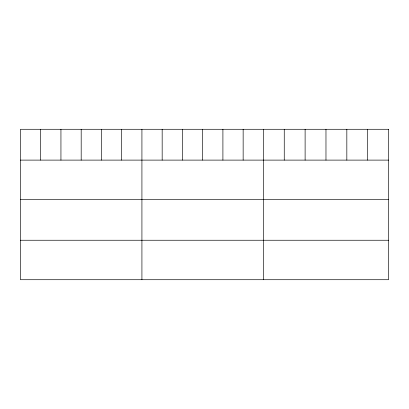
<?xml version="1.0" encoding="UTF-8"?>
<svg xmlns="http://www.w3.org/2000/svg" width="409" height="409" viewBox="0 0 409 409"><rect width="100%" height="100%" fill="white"/><g stroke="black" fill="none" stroke-linecap="round" stroke-linejoin="round"><path stroke-width="0.61" d="M20.45 160.108L388.55 160.108M20.45 199.577L388.55 199.577M20.45 240.247L388.55 240.247M367.691 129.285L367.691 160.108M346.832 129.285L346.832 160.108M325.973 129.285L325.973 160.108M305.114 129.285L305.114 160.108M284.255 129.285L284.255 160.108M263.396 129.285L263.396 279.715M243.15 129.285L243.15 160.108M222.905 129.285L222.905 160.108M202.659 129.285L202.659 160.108M182.414 129.285L182.414 160.108M162.168 129.285L162.168 160.108M141.923 129.285L141.923 279.715M121.677 129.285L121.677 160.108M101.432 129.285L101.432 160.108M81.187 129.285L81.187 160.108M60.941 129.285L60.941 160.108M40.695 129.285L40.695 160.108M388.55 129.285L20.45 129.285L20.45 279.715L388.55 279.715L388.55 129.285"/></g></svg>
